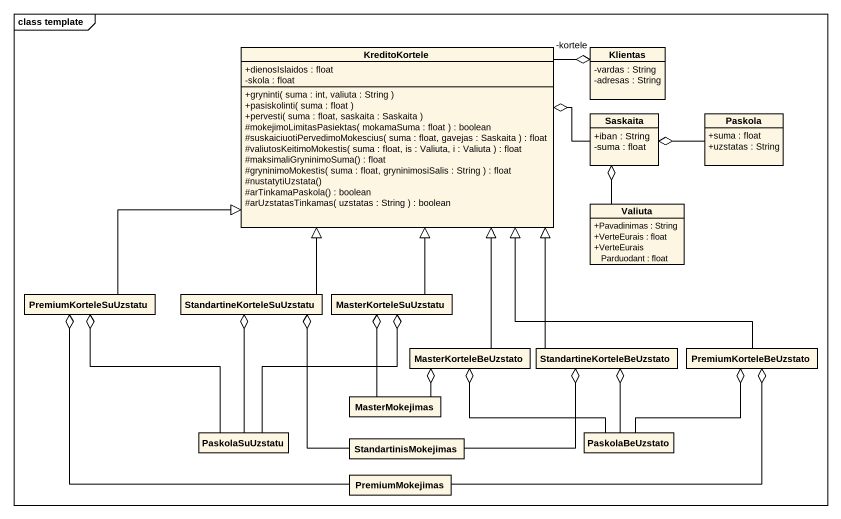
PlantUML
@startuml
mainframe class template
hide circle
hide empty members
skinparam classAttributeIconSize 0
class KreditoKortele {
  +dienosIslaidos : float
  -skola : float
  +gryninti( suma : int, valiuta : String )
  +pasiskolinti( suma : float )
  +pervesti( suma : float, saskaita : Saskaita )
  #mokejimoLimitasPasiektas( mokamaSuma : float ) : boolean
  #suskaiciuotiPervedimoMokescius( suma : float, gavejas : Saskaita ) : float
  #valiutosKeitimoMokestis( suma : float, is : Valiuta, i : Valiuta ) : float
  #maksimaliGryninimoSuma() : float
  #gryninimoMokestis( suma : float, gryninimosiSalis : String ) : float
  #nustatytiUzstata()
  #arTinkamaPaskola() : boolean
  #arUzstatasTinkamas( uzstatas : String ) : boolean
}
class Klientas {
  -vardas : String
  -adresas : String
}
class Saskaita {
  +iban : String
  -suma : float
}
class Paskola {
  +suma : float
  +uzstatas : String
}
class Valiuta {
  +Pavadinimas : String
  +VerteEurais : float
  +VerteEuraisParduodant : float
}
class PremiumKorteleSuUzstatu
class StandartineKorteleSuUzstatu
class MasterKorteleSuUzstatu
class MasterKorteleBeUzstato
class StandartineKorteleBeUzstato
class PremiumKorteleBeUzstato
class MasterMokejimas
class PaskolaSuUzstatu
class StandartinisMokejimas
class PaskolaBeUzstato
class PremiumMokejimas
KreditoKortele o-right- Saskaita
Klientas o-left- "-kortele" KreditoKortele
Saskaita o-right- Paskola
Saskaita o-- Valiuta
PremiumKorteleSuUzstatu -right-|> KreditoKortele
PremiumKorteleSuUzstatu o-- PaskolaSuUzstatu
PremiumKorteleSuUzstatu o-right- PremiumMokejimas
StandartineKorteleSuUzstatu -up-|> KreditoKortele
StandartineKorteleSuUzstatu o-- PaskolaSuUzstatu
StandartineKorteleSuUzstatu o-- StandartinisMokejimas
MasterKorteleSuUzstatu -up-|> KreditoKortele
MasterKorteleSuUzstatu o-- MasterMokejimas
MasterKorteleSuUzstatu o-- PaskolaSuUzstatu
MasterKorteleBeUzstato -up-|> KreditoKortele
MasterKorteleBeUzstato o-- MasterMokejimas
MasterKorteleBeUzstato o-right- PaskolaBeUzstato
StandartineKorteleBeUzstato -up-|> KreditoKortele
StandartineKorteleBeUzstato o-left- StandartinisMokejimas
StandartineKorteleBeUzstato o-- PaskolaBeUzstato
PremiumKorteleBeUzstato -up-|> KreditoKortele
PremiumKorteleBeUzstato o-- PaskolaBeUzstato
PremiumKorteleBeUzstato o-left- PremiumMokejimas
@enduml
